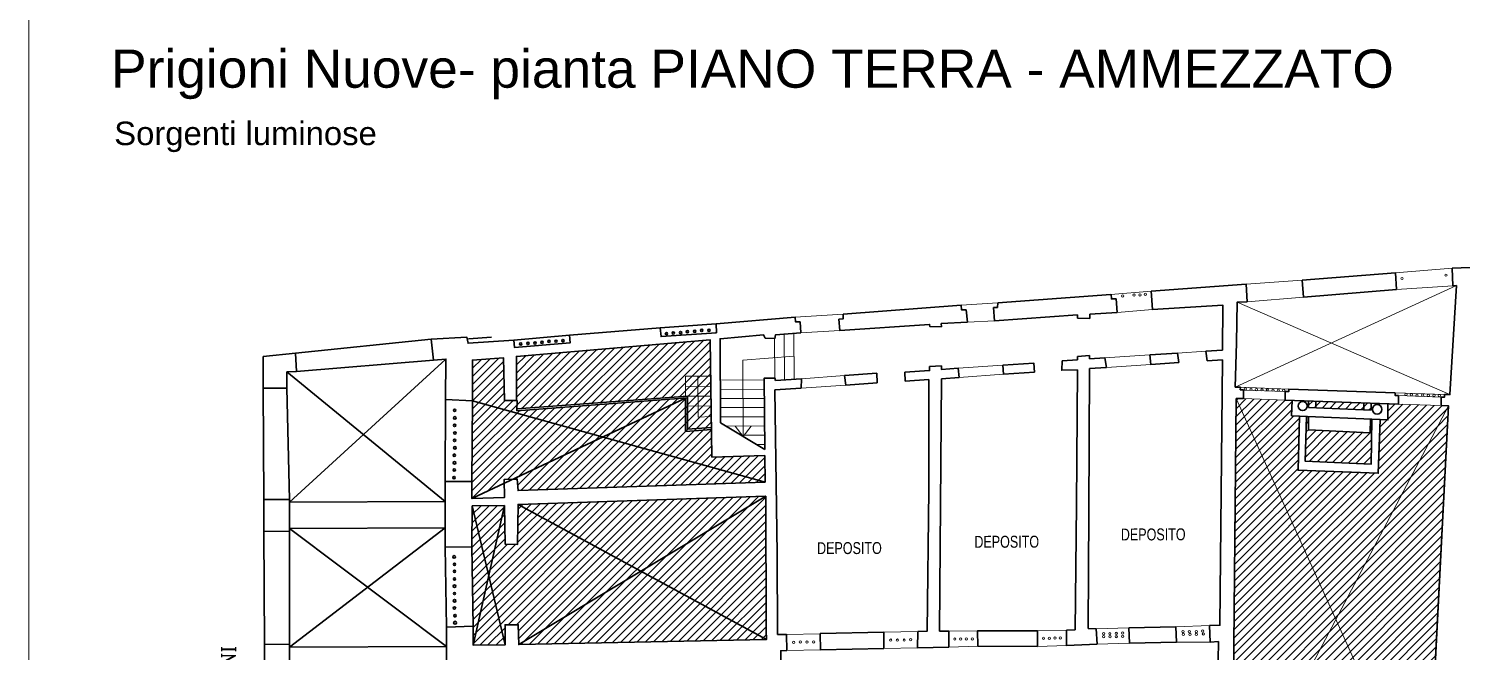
# Model space of a CAD drawing. Header units: millimetres. Extents: x 195 to 76808, y -2861 to 4318.
# Drawn here: x 9032 to 11472, y -985 to 77 of the extents above; entities that cross this region are included whole.
import ezdxf
from ezdxf.enums import TextEntityAlignment as Align

# ---------------------------------------------------------------- set-up
doc = ezdxf.new("R2010")
doc.units = ezdxf.units.MM
doc.layers.add('_sottile', color=253, linetype='Continuous', lineweight=5)
doc.layers.add('muri', color=7, linetype='Continuous', lineweight=9)
doc.styles.add('DITTA', font='COMPLEX.SHX', dxfattribs={"height": 60})
doc.styles.get("Standard").update_dxf_attribs({"font": 'arial.ttf'})
pattern_1 = [(45, (71578.006, -17287.544), (-6.9156472, 6.9156472), [])]

msp = doc.modelspace()

# ---------------------------------------------------------------- hatches: boundary and pattern name
at = {"layer": '_sottile'}
h = msp.add_hatch(dxfattribs=at)
h.set_pattern_fill('ANSI31', color=256, scale=78.241616, style=0)
h.set_pattern_definition(pattern_1)
h.paths.add_polyline_path([(9786.6, -695.2), (9786.6, -723.9), (9842, -697.9), (9841.9, -691.7), (9855.9, -691.4), (10009.7, -619.1), (9787.8, -557.4)])
h.paths.add_polyline_path([(9840.5, -484.2), (9787.7, -488.1), (9787.8, -557.4), (10009.7, -619.1), (10150.4, -553), (9863.5, -574.8), (9863.5, -571.1), (10150.4, -550), (10150.4, -515.8), (10193.5, -515.8), (10192.5, -453.6), (9862.6, -482.1), (9862.9, -557.3), (9842.2, -557.3)])
h.paths.add_polyline_path([(10286.3, -696.1), (10009.7, -619.1), (9855.9, -691.4), (9863.9, -691.2), (9865.3, -710.7)])
h.paths.add_polyline_path([(10286.3, -696.1), (10285.8, -650.7), (10195.5, -653.8), (10194.8, -606.5), (10150.4, -609.9), (10150.4, -553), (10009.7, -619.1)])
h.paths.add_polyline_path([(10154, -568.2), (10150.4, -568.3), (10150.4, -609.9), (10194.8, -606.5), (10194.8, -603.1), (10154, -605.7)], flags=17)
h.paths.add_polyline_path([(10154, -605.7), (10194.8, -603.1), (10194.5, -584.3), (10172.4, -585.5), (10172.1, -566.6), (10154, -566.4)], flags=17)
h.paths.add_polyline_path([(10194.5, -584.3), (10194.2, -566.8), (10172.1, -566.6), (10172.4, -585.5)], flags=16)
h.paths.add_polyline_path([(10194.2, -566.8), (10194, -549.8), (10171.8, -549.8), (10172.1, -566.6)])
h.paths.add_polyline_path([(10171.8, -549.8), (10154, -549.8), (10154, -566.4), (10172.1, -566.6)], flags=17)
h.paths.add_polyline_path([(10171.6, -533.7), (10150.4, -533.4), (10150.4, -549.8), (10171.8, -549.8)], flags=17)
h.paths.add_polyline_path([(10171.6, -533.7), (10171.8, -549.8), (10194, -549.8), (10193.7, -534)])
h.paths.add_polyline_path([(10193.7, -534), (10193.5, -515.8), (10171.3, -515.8), (10171.6, -533.7)])
h.paths.add_polyline_path([(10150.4, -515.8), (10150.4, -533.4), (10171.6, -533.7), (10171.3, -515.8)], flags=16)
h = msp.add_hatch(dxfattribs=at)
h.set_pattern_fill('ANSI31', color=256, scale=78.241616, style=0)
h.set_pattern_definition(pattern_1)
h.paths.add_polyline_path([(11088.4, -553.5), (11081.5, -1265.9), (11258.4, -930.1)])
h.paths.add_polyline_path([(11450.1, -566.2), (11347, -562.7), (11347, -590.3), (11333.5, -589.7), (11330.5, -681.1), (11193.8, -675.9), (11196.1, -583.6), (11182.9, -583.1), (11183.6, -556.9), (11088.4, -553.5), (11258.4, -930.1)])
h = msp.add_hatch(dxfattribs=at)
h.set_pattern_fill('ANSI31', color=256, scale=78.241616, style=0)
h.set_pattern_definition(pattern_1)
h.paths.add_polyline_path([(11258.4, -930.1), (11081.5, -1265.9), (11413.8, -1274.4)])
h.paths.add_polyline_path([(11450.1, -566.2), (11258.4, -930.1), (11413.8, -1274.4)])
h = msp.add_hatch(dxfattribs=at)
h.set_pattern_fill('ANSI31', color=256, scale=78.241616, style=0)
h.set_pattern_definition(pattern_1)
h.paths.add_polyline_path([(10287.4, -720.2), (9865.3, -734.2), (10074.6, -848.1)])
h.paths.add_polyline_path([(10288.5, -964.5), (10287.8, -948.5), (10287.4, -720.2), (10074.6, -848.1)])
h.paths.add_polyline_path([(10074.6, -848.1), (9866.5, -973.1), (10288.5, -964.5)])
h.paths.add_polyline_path([(10074.6, -848.1), (9865.3, -734.2), (9864.4, -802.7), (9843.3, -801.7), (9842.3, -736.2), (9815.4, -855.5), (9843.2, -973.5), (9843.2, -939.2), (9865.7, -939.2), (9866.5, -973.1)])
h.paths.add_polyline_path([(9815.4, -855.5), (9842.3, -736.2), (9787.5, -736.7)])
h.paths.add_polyline_path([(9815.4, -855.5), (9788.7, -973.9), (9843.2, -973.5)])
h.paths.add_polyline_path([(9815.4, -855.5), (9787.5, -736.7), (9786.6, -806.6), (9788.9, -941.7), (9788.7, -973.9)])
at = {"layer": 'muri'}
h = msp.add_hatch(dxfattribs=at)
h.set_pattern_fill('ANSI31', color=256, scale=78.241616, style=0)
h.set_pattern_definition([(45, (-49940.71, -20638.728), (-6.9156472, 6.9156472), [])])
h.paths.add_polyline_path([(11319.5, -589.1), (11317.2, -589), (11316.4, -612), (11211.5, -607.2), (11211.5, -584.3), (11208.5, -584.2), (11206.2, -660.6), (11318.5, -665.5)])
h.paths.add_polyline_path([(11306, -561.1), (11223.9, -558.3), (11223.9, -569.5), (11306, -572.9)])
h.paths.add_polyline_path([(11223.9, -558.3), (11211.9, -557.8), (11211.9, -569), (11223.9, -569.5)])
h.paths.add_polyline_path([(11318.1, -561.6), (11306, -561.1), (11306, -572.9), (11318.1, -573.4)])

# ---------------------------------------------------------------- linework, layer by layer
at = {"layer": '_sottile'}
for p, q in [((11463.6, -361.2), (11087, -534.1)), ((11090.2, -389.5), (11452.6, -547)), ((10337.4, -414.9), (10418.9, -410.1)), ((10413.3, -437.8), (10346.9, -441.9)), ((11088.4, -553.5), (11413.8, -1274.4)), ((11450.1, -566.2), (11081.5, -1265.9)), ((10248.7, -618.4), (10234.9, -600.7)), ((10248.7, -618.4), (10262.4, -600.7))]:
    msp.add_line(p, q, dxfattribs=at)
for points in [[(11359.8, -339.3), (11456.1, -331.8)], [(11105.7, -359.1), (11201, -352)], [(11457.2, -361.5), (11361.4, -368.2)], [(10875, -376.2), (10943.5, -370.5)], [(11203.1, -381), (11107.2, -388.8)], [(10620, -394.6), (10682.3, -390.8)], [(10885.6, -407.2), (10945.9, -402)], [(10630.6, -423.6), (10676.6, -421.1)], [(10302.2, -451.4), (10302.7, -519.3)], [(10318.7, -444.2), (10319.3, -522.1)], [(10335.2, -442.8), (10335.8, -520.8)], [(10335.5, -481.8), (10248.2, -488.5), (10248.7, -618.4)], [(10864.5, -484.5), (10941.4, -479.4)], [(11036.7, -473.1), (10988.5, -476.3)], [(10615.1, -502.1), (10691.3, -497)], [(10692.4, -512.4), (10616.5, -517.8)], [(10943.4, -495.8), (10867.8, -500.8)], [(10193.5, -515.8), (10150.4, -515.8), (10150.4, -550)], [(10193.7, -534), (10150.4, -533.4)], [(10194.5, -584.3), (10172.4, -585.5), (10171.3, -515.8)], [(10284.4, -522.5), (10209.8, -522.1)], [(10423.6, -530.9), (10347.7, -536.1)], [(10347.9, -519.9), (10421.3, -514.5)], [(11178, -538), (11095.6, -534.5)], [(10194, -549.8), (10150.4, -549.8)], [(10284.6, -538.1), (10209.8, -537.8)], [(10284.7, -553.8), (10209.9, -553.6)], [(11100.7, -553.9), (11171.9, -556.4)], [(11171.9, -541.8), (11100.9, -539.7)], [(11359.5, -544.2), (11443.4, -547.1)], [(11364.8, -548.8), (11437.8, -551.3)], [(10194.2, -566.8), (10154, -566.4)], [(10284.9, -569.3), (10209.9, -569.3)], [(10285.1, -584.7), (10210, -585.1)], [(11364.7, -563.2), (11437.7, -565.7)], [(10285.2, -600.5), (10219.4, -600.8)], [(10285.4, -616.2), (10245, -616.1)], [(10285.6, -632), (10271.9, -632)], [(10488.5, -951.9), (10546.1, -950.6)], [(10598.8, -950.3), (10647.7, -949.8)], [(10750, -949.8), (10799.4, -948.3)], [(10905.6, -944.7), (10850.1, -946.2)], [(10985.6, -942.8), (11043.2, -940.7)], [(10322.6, -955.7), (10380, -954.7)], [(10648.2, -975.7), (10599.3, -977.2)], [(10799.4, -974.7), (10750, -976.2)], [(10906.8, -970.7), (10851.5, -972.2)], [(10986.6, -969.2), (11044.3, -968.9)], [(10380.4, -982), (10323.1, -983.3)], [(10545.6, -978.4), (10488.3, -979.6)]]:
    msp.add_lwpolyline(points, dxfattribs=at)
for centre in [(11445.7, -343.5), (11371, -349.2), (10895.2, -379), (10914.6, -377.4), (10924.6, -377.1), (10933.6, -376.1), (11104, -537.5), (11113.6, -537.8), (11122.9, -538.4), (11132.2, -538.9), (11141.8, -538.9), (11151.1, -539.5), (11160.1, -539.5), (11169.2, -539.9), (11377.5, -546.7), (11387, -547.3), (11396.6, -548), (11406.2, -547.8), (11415.9, -548.3), (11425.2, -548.3), (11434.7, -548.8), (10894.9, -953.5), (10997.8, -950.9), (11008.8, -951.2), (11020.6, -950.9), (11031.6, -950), (10334.9, -969.4), (10346.1, -968.6), (10357.4, -968.9), (10368.9, -968.4), (10500.1, -965.5), (10511.5, -965.5), (10523, -965.5), (10534.3, -964.8), (10609.3, -963.6), (10619.1, -963.6), (10628.9, -963.4), (10638.9, -963.4), (10760.3, -962.2), (10770.1, -962.2), (10779.7, -962), (10788.8, -961.7), (10862.6, -954.5), (10862.8, -959.3), (10873.3, -954.5), (10873.6, -959.8), (10884.1, -954), (10884.1, -959.3), (10895.1, -958.8), (10998.6, -955.7), (11009.6, -955.7), (11020.8, -955.7), (11032.8, -955)]:
    msp.add_circle(centre, 1.97, dxfattribs=at)
at = {"layer": 'muri', "linetype": 'ByBlock', "lineweight": 30}
for p, q in [((10620, -394.6), (10418.9, -410.1)), ((10337.4, -414.9), (10202.6, -426.4)), ((10345.6, -422.8), (10346.9, -441.9)), ((10411.8, -418.6), (10413.3, -437.8)), ((9486.4, -476.4), (9717.5, -452.7)), ((10201.7, -440.6), (10201.7, -440.6)), ((9742.5, -486.5), (9476.2, -730.5)), ((9471.6, -508.4), (9741.2, -729.4)), ((9487.8, -507.9), (9721.4, -488.4)), ((9431.5, -536.2), (9432.3, -725.9)), ((9471.6, -535.8), (9476.2, -725.8)), ((10150.4, -553), (9786.6, -723.9)), ((9787.8, -557.4), (10286.3, -696.1)), ((10303, -539.1), (10306.8, -819)), ((11183.6, -556.9), (11182.9, -583.1)), ((11182.9, -583.1), (11196.1, -583.6)), ((11196.1, -583.6), (11193.8, -675.9)), ((11347, -590.3), (11347, -562.7)), ((11450.1, -566.2), (11413.8, -1274.4)), ((11330.5, -681.1), (11333.5, -589.7)), ((11333.5, -589.7), (11347, -590.3)), ((11193.8, -675.9), (11330.5, -681.1)), ((9476.2, -730.5), (9741.2, -729.4)), ((9866.5, -973.1), (10287.4, -720.2)), ((10287.8, -948.5), (10287.4, -720.2)), ((9787.5, -736.7), (9843.2, -973.5)), ((9842.3, -736.2), (9788.7, -973.9)), ((9865.3, -734.2), (10288.5, -964.5)), ((9432.5, -780.2), (9433.3, -972.4)), ((9476.4, -779.8), (9476, -972.7)), ((9741.4, -773.9), (9476.1, -977.5)), ((9476.4, -775), (9741.4, -773.9)), ((9476.4, -775), (9743.7, -976.4)), ((10306.8, -819), (10307.3, -955.7)), ((9476.1, -977.5), (9743.7, -976.4))]:
    msp.add_line(p, q, dxfattribs=at)
at = {"layer": 'muri'}
msp.add_lwpolyline([(9031.9, -2861.2), (9031.9, 108.8), (13231.9, 108.8), (13231.9, -2861.2)], close=True, dxfattribs=at)
at = {"layer": 'muri', "linetype": 'ByBlock', "lineweight": 30}
for points in [[(11201, -352), (11359.8, -339.3)], [(11359.8, -339.3), (11361.4, -368.2)], [(11456.1, -331.8), (11579.8, -326.8)], [(11456.1, -331.8), (11457.2, -361.5)], [(10943.5, -370.5), (11105.7, -359.1)], [(11105.7, -359.1), (11107.2, -388.8)], [(11201, -352), (11203.1, -381)], [(11457.2, -361.5), (11463.6, -361.2), (11452.6, -547), (11452.6, -547), (11452.6, -547), (11452.6, -547), (11443.4, -547.1)], [(10682.3, -390.8), (10875, -376.2)], [(10884, -384), (10876, -384.1), (10875.4, -376.1)], [(10884, -384), (10885.6, -407.2)], [(10943.5, -370.5), (10945.9, -402)], [(11107.2, -388.8), (11090.2, -389.5), (11089.1, -459.1), (11089.1, -459.1), (11089.1, -459.1), (11089.1, -459.1)], [(11361.4, -368.2), (11203.1, -381)], [(10411.8, -418.6), (10418.9, -418.2), (10418.9, -410.1)], [(10628.6, -402.4), (10620.8, -402.6), (10620, -394.6)], [(10628.6, -402.4), (10630.6, -423.6)], [(10676.6, -421.1), (10675.2, -398.8), (10681.9, -398.4), (10682.3, -390.8)], [(10818.4, -416.8), (10818, -411.2), (10676.6, -421.1)], [(10885.6, -407.2), (10839.3, -410.1), (10839.2, -417.2)], [(11065.8, -394.8), (11065.8, -394.8), (10945.9, -402)], [(11065.8, -394.8), (11065.8, -394.8), (11065.1, -471.2)], [(11065.8, -394.8), (11065.8, -394.8)], [(11065.8, -394.8), (11065.8, -394.8)], [(10203.3, -441.7), (10203.3, -441.7), (10109.1, -448.3), (10107.6, -433.1), (9952.9, -445.9), (9953.9, -459.1), (9953.9, -459.1), (9953.9, -459.1)], [(10107.6, -433.1), (10202.6, -426.4)], [(10203.3, -441.7), (10202.6, -426.4)], [(10345.6, -422.8), (10338, -423.2), (10337.4, -414.9)], [(10413.3, -437.8), (10566.2, -427.5), (10566.7, -430.9), (10586.4, -431.7)], [(10630.6, -423.6), (10586.1, -425.8)], [(10586.1, -425.8), (10586.4, -431.7)], [(10676.6, -421.1), (10676.6, -421.1), (10676.6, -421.1), (10676.6, -421.1)], [(10818.4, -416.8), (10839.3, -417.2)], [(9742.1, -555.6), (9742.5, -486.5), (9721.4, -488.4), (9717.5, -452.7), (9778.1, -449.1), (9780.2, -459.6), (9858, -454.2), (9859.4, -466.9), (9953.9, -459.1), (9953.9, -459.1)], [(9820, -449.1), (9780.8, -451.8)], [(10195.5, -653.8), (10192.5, -453.6), (9862.6, -482.1), (9862.9, -557.3), (9842.2, -557.3), (9840.5, -484.2), (9787.7, -488.1), (9787.8, -557.4)], [(9858, -454.2), (9952.9, -445.9)], [(10210, -595.1), (10210, -595.1), (10209.5, -452), (10283.7, -445.4), (10286.4, -450.7), (10303, -451.4), (10303.6, -445.4), (10346.9, -441.9)], [(11089.1, -459.1), (11087, -534.1), (11087, -534.1), (11087, -534.1), (11087, -534.1), (11095.6, -534.5)], [(9431.4, -481.9), (9486.4, -476.4), (9487.8, -507.9), (9471.6, -508.4), (9471.6, -535.8), (9431.5, -536.2)], [(9431.4, -481.9), (9431.4, -493.4), (9431.5, -536.2)], [(10818, -488), (10792.2, -489.7), (10791.5, -505.6), (10818, -505), (10818, -505), (10818, -505), (10818, -505), (10818, -505), (10818, -505), (10818, -505)], [(10838.9, -480.2), (10818, -482.3)], [(10818, -488), (10818, -482.3)], [(10838.9, -480.2), (10838.9, -486.2)], [(10838.9, -486.2), (10864.5, -484.5)], [(10867.8, -500.8), (10864.5, -484.5)], [(10941.4, -479.4), (10988.5, -476.3)], [(10941.4, -479.4), (10943.4, -495.8)], [(10988.5, -476.3), (10991, -492.6)], [(11036.7, -473.1), (11065.1, -471.2)], [(11036.7, -473.1), (11039.3, -489.3)], [(11064.9, -487.6), (11039.3, -489.3)], [(11064.9, -487.6), (11060.9, -940), (11043.2, -940.7)], [(10421.3, -514.5), (10476.7, -510.4)], [(10476.7, -510.4), (10477.3, -527.2)], [(10565.9, -499.4), (10566.2, -506), (10524.1, -508.7)], [(10524.1, -508.7), (10524.8, -523.9)], [(10565.9, -499.4), (10586.4, -498.1), (10586.4, -504), (10615.1, -502.1)], [(10615.1, -502.1), (10616.5, -517.8)], [(10691.3, -497), (10743.6, -493.4), (10744.9, -508.7), (10692.4, -512.4)], [(10691.3, -497), (10692.4, -512.4)], [(10816.3, -734.8), (10816.3, -734.8), (10816.3, -734.8), (10818, -505)], [(10838.8, -502.8), (10837.8, -747.2), (10837.8, -747.2), (10837.8, -747.2), (10837.8, -747.2)], [(10867.8, -500.8), (10838.8, -502.8)], [(10991, -492.6), (10943.4, -495.8)], [(10285.7, -640.7), (10284.4, -519.3), (10302.9, -519.3), (10303.6, -523.2)], [(10347.7, -536.1), (10303, -539.1)], [(10303.6, -523.2), (10347.9, -519.9)], [(10347.9, -519.9), (10347.7, -536.1)], [(10421.3, -514.5), (10423.6, -530.9)], [(10477.3, -527.2), (10423.6, -530.9)], [(10524.8, -523.9), (10564.9, -521.3)], [(10546.1, -950.6), (10562.1, -950.3), (10564.9, -709.4), (10564.9, -521.3)], [(10586.7, -519.9), (10583.3, -950.1), (10583.3, -950.1), (10583.3, -950.1), (10583.3, -950.1), (10583.3, -950.1)], [(10616.5, -517.8), (10586.7, -519.9)], [(11095.6, -534.5), (11095.5, -538.8), (11100.9, -538.9)], [(9742.1, -555.6), (9741.1, -695.1)], [(9742.1, -555.6), (9787.8, -557.4)], [(9787.8, -557.4), (9786.6, -695.2)], [(10194.8, -603.1), (10154, -605.7), (10154, -549.8), (9863.5, -571.1)], [(9863.5, -574.8), (10154, -552.7)], [(9863.8, -557.3), (9863.5, -574.8)], [(10150.4, -553), (10150.4, -609.9), (10194.8, -606.5)], [(11083.2, -1094.1), (11088.4, -553.5)], [(11088.4, -553.5), (11100.7, -553.9)], [(11100.9, -539.7), (11100.7, -553.9)], [(11171.9, -556.4), (11171.9, -541.8), (11177.9, -542), (11178, -538)], [(11171.9, -556.4), (11364.7, -563.2)], [(11178, -538), (11359.5, -544.2)], [(11183.6, -556.9), (11182.9, -583.1), (11347, -590.3), (11347, -562.7)], [(11211.9, -557.9), (11211.9, -569), (11318.1, -573.4), (11318.1, -561.6)], [(11223.9, -558.3), (11223.9, -569.5)], [(11306, -561.2), (11306, -572.9)], [(11359.5, -544.2), (11359.5, -548.7), (11364.8, -548.8)], [(11364.7, -563.2), (11364.8, -548.8)], [(11437.7, -565.7), (11437.8, -551.3)], [(11443.4, -547.1), (11443.3, -551.3), (11437.8, -551.3)], [(10150.4, -568.3), (10154, -568.2)], [(11196.1, -583.6), (11193.8, -675.9), (11330.5, -681.1), (11333.5, -589.7)], [(11208.5, -584.2), (11206.2, -660.6), (11318.5, -665.5), (11319.5, -589.1)], [(11211.5, -584.3), (11211.5, -607.2), (11316.4, -612), (11317.2, -589)], [(11437.7, -565.7), (11450.1, -566.2), (11413.8, -1274.4), (11413.8, -1274.4)], [(10210, -595.1), (10285.7, -640.7)], [(10285.8, -650.7), (10195.5, -653.8)], [(10286.3, -696.1), (10286.3, -696.1), (10285.8, -650.7)], [(9786.6, -695.2), (9741.1, -695.1)], [(9741.1, -695.1), (9741.5, -807.1)], [(9786.6, -695.2), (9786.6, -723.9), (9842.3, -722.5), (9841.9, -691.7), (9863.9, -691.2), (9865.3, -710.7), (10286.3, -696.1)], [(9786.6, -695.2), (9786.6, -723.9)], [(9432.3, -725.9), (9476.2, -725.8), (9476.4, -779.8), (9432.5, -780.2)], [(9432.3, -725.9), (9432.5, -780.2)], [(10287.4, -720.2), (9865.3, -734.2), (9864.4, -802.7), (9843.3, -801.7), (9842.3, -736.2), (9787.5, -736.7), (9786.6, -806.6)], [(10285.4, -720), (10285.4, -720)], [(10799.4, -948.3), (10814.1, -947.8), (10816.3, -734.8), (10816.3, -734.8), (10816.3, -734.8), (10816.3, -734.8), (10816.3, -734.8), (10816.3, -734.8), (10816.3, -734.8)], [(10836.4, -945.7), (10837.8, -747.2)], [(9786.6, -806.6), (9741.5, -807.1)], [(9741.5, -807.1), (9743.7, -943.5)], [(9786.6, -806.6), (9788.9, -941.7)], [(9788.9, -941.7), (9743.7, -943.5)], [(9743.7, -943.5), (9743.7, -1049.1)], [(9788.9, -941.7), (9788.7, -973.9), (9843.2, -973.5), (9843.2, -939.2), (9865.7, -939.2), (9866.5, -973.1), (10288.5, -964.5), (10287.8, -948.5)], [(10546.1, -950.6), (10545.6, -978.4)], [(10583.3, -950.1), (10583.3, -950.1), (10598.8, -950.3)], [(10598.8, -950.3), (10599.3, -977.2)], [(10647.7, -949.8), (10648.2, -975.7)], [(10647.7, -949.8), (10648.2, -975.7), (10750, -976.2)], [(10647.7, -949.8), (10647.7, -949.8), (10647.7, -949.8), (10750, -949.8)], [(10750, -949.8), (10750, -976.2)], [(10799.4, -948.3), (10799.4, -974.7)], [(10850.1, -946.2), (10836.4, -945.7)], [(10850.1, -946.2), (10851.5, -972.2)], [(10986.6, -969.2), (10985.6, -942.8), (10905.6, -944.7)], [(10905.6, -944.7), (10906.8, -970.7)], [(10986.6, -969.2), (10985.6, -942.8)], [(11044.3, -968.9), (11043.2, -940.7)], [(9433.3, -972.4), (9476, -972.7), (9476.7, -1026.9), (9433.5, -1026.9)], [(9433.3, -972.4), (9433.5, -1026.9)], [(10307.3, -955.7), (10321.5, -955.7), (10322.6, -955.7)], [(10322.6, -955.7), (10323.1, -983.3)], [(10380, -954.4), (10488.5, -951.9)], [(10380, -954.4), (10380, -954.7)], [(10380, -954.7), (10380.6, -982)], [(10488.5, -951.9), (10488.3, -979.6)], [(10799.4, -974.7), (10851.5, -972.2)], [(10906.8, -970.7), (10986.6, -969.2), (10986.6, -969.2)], [(11058.2, -967.6), (11044.3, -968.9)], [(11056, -1095), (11058.2, -967.6)], [(10312.7, -1016.5), (10312.7, -983.6), (10323.1, -983.3)], [(10380.4, -982), (10488.3, -979.6)], [(10545.6, -978.4), (10599.3, -977.2)]]:
    msp.add_lwpolyline(points, dxfattribs=at)
for centre, radius in [((10153.9, -439.9), 1.97), ((10166.3, -439.2), 1.97), ((10178.3, -437.7), 1.97), ((10190.4, -437.4), 1.97), ((9869.9, -460.7), 1.97), ((9882.3, -459.7), 1.97), ((9894.3, -459.3), 1.97), ((9906.4, -458.2), 1.97), ((9918.1, -456.4), 1.97), ((9930.1, -456), 1.97), ((9941.8, -454.9), 1.97), ((10118.2, -443.2), 1.97), ((10129.8, -442.1), 1.97), ((10142.2, -441.4), 1.97), ((11201.8, -566.6), 7.81), ((9757.8, -586.9), 2.28), ((9757.4, -573.9), 1.8), ((11328.5, -572.2), 8.13), ((9757.4, -599.5), 2.16), ((9757.4, -625.1), 2.04), ((9757.8, -612.5), 2.1), ((9756.7, -650.3), 2.04), ((9757.8, -637.7), 2.1), ((9756.7, -675.5), 2.1), ((9757.1, -663.3), 2.1), ((9756.3, -688.5), 2.04), ((9756.7, -823.7), 2.19), ((9757.1, -836.3), 1.94), ((9757.1, -848.2), 1.8), ((9757.1, -873.4), 2.19), ((9757.1, -861.2), 1.8), ((9757.4, -898.3), 2.28), ((9757.1, -886.1), 1.8), ((9757.1, -910.9), 2.04), ((9758.1, -923.9), 2.16), ((9758.1, -935.8), 2.52)]:
    msp.add_circle(centre, radius, dxfattribs=at)

# ---------------------------------------------------------------- texts
at = {"layer": 'muri', "width": 0.75}
for p in [(10947.2, -795.5), (10429.8, -818.8), (10697.7, -808)]:
    msp.add_text('DEPOSITO', height=20.37, rotation=0.1686, dxfattribs=at).set_placement(p, align=Align.CENTER)
at = {"layer": 'muri', "style": 'DITTA'}
msp.add_text('LATO RIVA DEGLI SCHIAVONI', height=23.624, rotation=90, dxfattribs=at).set_placement((9384.7, -1211.8), align=Align.CENTER)
at = {"layer": 'muri', "attachment_point": 1}
for s, insert, char_height, width in [('Prigioni Nuove- pianta PIANO TERRA - AMMEZZATO', (9172.3, 40.9), 65, 20000), ('Sorgenti luminose', (9177.6, -81.9), 40, 1389.355)]:
    msp.add_mtext(s, dxfattribs=dict(at, insert=insert, char_height=char_height, width=width))

doc.saveas('drawing.dxf')
